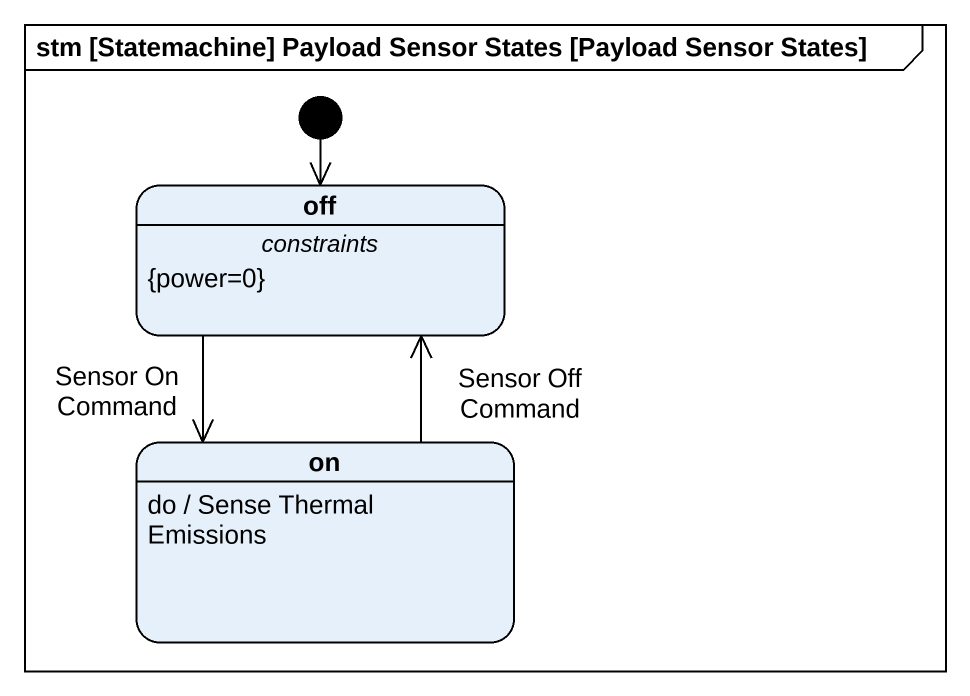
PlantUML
@startuml
mainframe stm [Statemachine] Payload Sensor States [Payload Sensor States]
hide empty description
state off
off : {power=0}
state "on" as on_
on_ : do / Sense Thermal Emissions
[*] --> off
off --> on_ : Sensor On Command
on_ -up-> off : Sensor Off Command
@enduml
